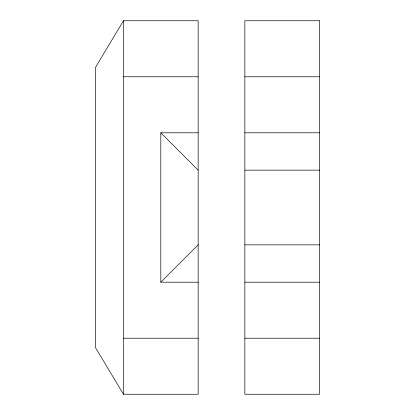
<?xml version="1.0" encoding="UTF-8"?>
<svg xmlns="http://www.w3.org/2000/svg" width="415" height="415" viewBox="0 0 415 415"><rect width="100%" height="100%" fill="white"/><g stroke="black" fill="none" stroke-linecap="round" stroke-linejoin="round"><path stroke-width="0.62" d="M123.463 20.75L95.45 67.438L95.45 347.563L123.463 394.25L198.163 394.25L198.163 20.75L123.463 20.75L123.463 394.25M198.163 282.2L160.812 282.2L198.163 244.85M123.463 76.775L198.163 76.775M244.85 76.775L319.55 76.775M160.812 282.2L160.812 132.8L198.163 132.8M244.85 132.8L319.55 132.8M244.85 170.15L319.55 170.15M244.85 244.85L319.55 244.85M244.85 282.2L319.55 282.2M123.463 338.225L198.163 338.225M244.85 338.225L319.55 338.225M160.812 132.8L198.163 170.15M319.55 20.75L244.85 20.75L244.85 394.25L319.55 394.25L319.55 20.75"/></g></svg>
